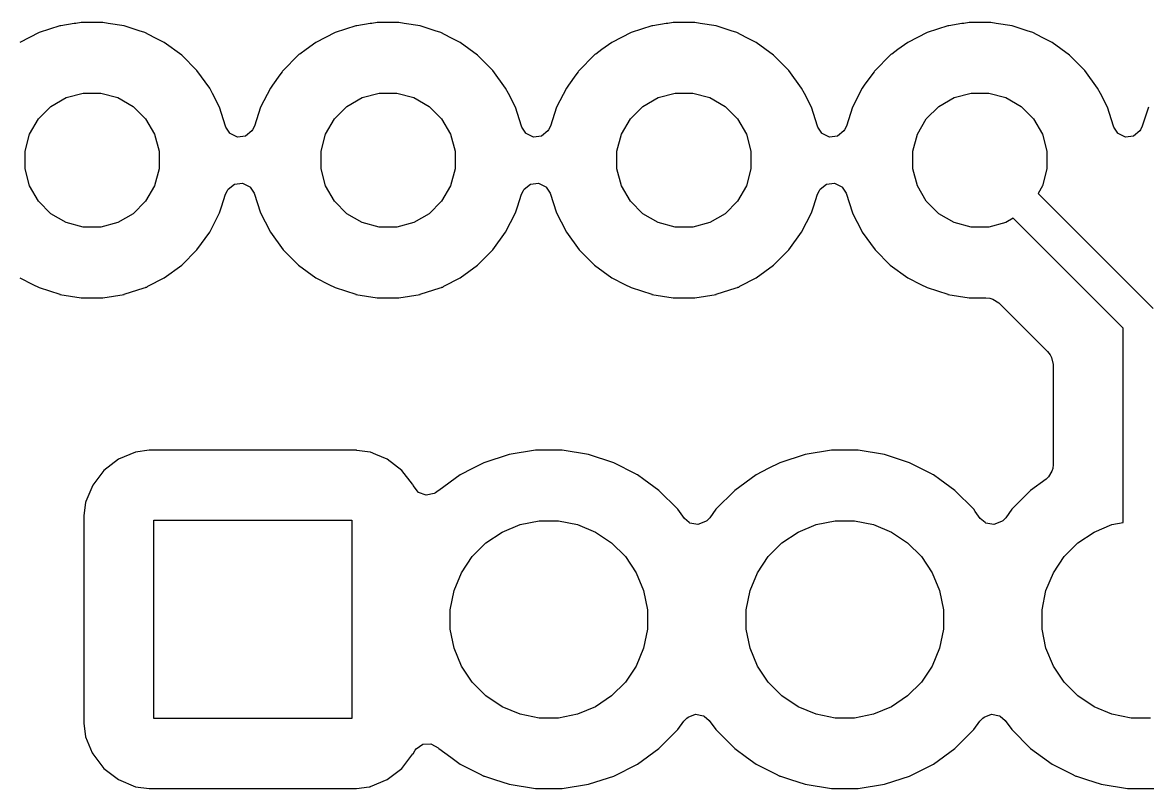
# Model space of a CAD drawing. Header units: inches. Extents: x 1.32 to 5.22, y -7.01 to -1.14.
# Drawn here: x 1.6891 to 2.0692, y -4.3681 to -4.1094 of the extents above; entities that cross this region are included whole.
import ezdxf

# ---------------------------------------------------------------- set-up
doc = ezdxf.new("R2010")
doc.units = ezdxf.units.IN
doc.header["$MEASUREMENT"] = 0
doc.layers.add('B.Cu', color=153, linetype='CONTINUOUS', true_color=0x4d7fc4)

msp = doc.modelspace()

# ---------------------------------------------------------------- linework, layer by layer
at = {"layer": 'B.Cu', "linetype": 'CONTINUOUS'}
for p, q in [((1.70171, -4.11057), (1.69476, -4.11283)), ((1.70209, -4.11051), (1.70171, -4.11057)), ((1.70653, -4.10981), (1.70209, -4.11051)), ((1.70209, -4.11051), (1.70209, -4.11051)), ((1.70209, -4.11051), (1.70209, -4.11051)), ((1.70713, -4.10972), (1.70653, -4.10981)), ((1.70894, -4.10943), (1.70713, -4.10972)), ((1.71626, -4.10943), (1.70894, -4.10943)), ((1.71806, -4.10972), (1.71626, -4.10943)), ((1.71626, -4.10943), (1.71626, -4.10943)), ((1.72348, -4.11057), (1.71806, -4.10972)), ((1.72856, -4.11222), (1.72348, -4.11057)), ((1.73044, -4.11283), (1.72856, -4.11222)), ((1.80171, -4.11057), (1.79476, -4.11283)), ((1.80209, -4.11051), (1.80171, -4.11057)), ((1.80653, -4.10981), (1.80209, -4.11051)), ((1.80209, -4.11051), (1.80209, -4.11051)), ((1.80209, -4.11051), (1.80209, -4.11051)), ((1.80713, -4.10972), (1.80653, -4.10981)), ((1.80894, -4.10943), (1.80713, -4.10972)), ((1.81626, -4.10943), (1.80894, -4.10943)), ((1.81806, -4.10972), (1.81626, -4.10943)), ((1.81626, -4.10943), (1.81626, -4.10943)), ((1.82348, -4.11057), (1.81806, -4.10972)), ((1.82856, -4.11222), (1.82348, -4.11057)), ((1.83044, -4.11283), (1.82856, -4.11222)), ((1.90171, -4.11057), (1.89476, -4.11283)), ((1.90209, -4.11051), (1.90171, -4.11057)), ((1.90653, -4.10981), (1.90209, -4.11051)), ((1.90209, -4.11051), (1.90209, -4.11051)), ((1.90209, -4.11051), (1.90209, -4.11051)), ((1.90713, -4.10972), (1.90653, -4.10981)), ((1.90894, -4.10943), (1.90713, -4.10972)), ((1.91626, -4.10943), (1.90894, -4.10943)), ((1.91806, -4.10972), (1.91626, -4.10943)), ((1.91626, -4.10943), (1.91626, -4.10943)), ((1.92348, -4.11057), (1.91806, -4.10972)), ((1.92856, -4.11222), (1.92348, -4.11057)), ((1.93044, -4.11283), (1.92856, -4.11222)), ((2.00171, -4.11057), (1.99476, -4.11283)), ((2.00209, -4.11051), (2.00171, -4.11057)), ((2.00653, -4.10981), (2.00209, -4.11051)), ((2.00209, -4.11051), (2.00209, -4.11051)), ((2.00209, -4.11051), (2.00209, -4.11051)), ((2.00713, -4.10972), (2.00653, -4.10981)), ((2.00894, -4.10943), (2.00713, -4.10972)), ((2.01626, -4.10943), (2.00894, -4.10943)), ((2.01806, -4.10972), (2.01626, -4.10943)), ((2.01626, -4.10943), (2.01626, -4.10943)), ((2.02348, -4.11057), (2.01806, -4.10972)), ((2.02856, -4.11222), (2.02348, -4.11057)), ((2.03044, -4.11283), (2.02856, -4.11222)), ((1.69476, -4.11283), (1.68824, -4.11616)), ((1.73359, -4.11444), (1.73044, -4.11283)), ((1.73696, -4.11616), (1.73359, -4.11444)), ((1.74288, -4.12046), (1.73696, -4.11616)), ((1.78824, -4.11616), (1.78489, -4.11859)), ((1.79476, -4.11283), (1.78824, -4.11616)), ((1.78824, -4.11616), (1.78824, -4.11616)), ((1.83359, -4.11444), (1.83044, -4.11283)), ((1.83696, -4.11616), (1.83359, -4.11444)), ((1.84288, -4.12046), (1.83696, -4.11616)), ((1.88824, -4.11616), (1.88489, -4.11859)), ((1.89476, -4.11283), (1.88824, -4.11616)), ((1.88824, -4.11616), (1.88824, -4.11616)), ((1.93359, -4.11444), (1.93044, -4.11283)), ((1.93696, -4.11616), (1.93359, -4.11444)), ((1.94288, -4.12046), (1.93696, -4.11616)), ((1.98824, -4.11616), (1.98489, -4.11859)), ((1.99476, -4.11283), (1.98824, -4.11616)), ((1.98824, -4.11616), (1.98824, -4.11616)), ((2.03359, -4.11444), (2.03044, -4.11283)), ((2.03696, -4.11616), (2.03359, -4.11444)), ((2.04288, -4.12046), (2.03696, -4.11616)), ((1.7825, -4.12028), (1.77697, -4.12581)), ((1.78279, -4.12012), (1.7825, -4.12028)), ((1.78489, -4.11859), (1.78279, -4.12012)), ((1.78489, -4.11859), (1.78489, -4.11859)), ((1.8825, -4.12028), (1.87697, -4.12581)), ((1.88279, -4.12012), (1.8825, -4.12028)), ((1.88489, -4.11859), (1.88279, -4.12012)), ((1.88489, -4.11859), (1.88489, -4.11859)), ((1.9825, -4.12028), (1.97697, -4.12581)), ((1.98279, -4.12012), (1.9825, -4.12028)), ((1.98489, -4.11859), (1.98279, -4.12012)), ((1.98489, -4.11859), (1.98489, -4.11859)), ((1.74805, -4.12563), (1.74288, -4.12046)), ((1.84805, -4.12563), (1.84288, -4.12046)), ((1.94805, -4.12563), (1.94288, -4.12046)), ((2.04805, -4.12563), (2.04288, -4.12046)), ((1.75235, -4.13155), (1.74805, -4.12563)), ((1.77606, -4.12713), (1.77353, -4.13061)), ((1.77681, -4.1261), (1.77606, -4.12713)), ((1.77606, -4.12713), (1.77606, -4.12713)), ((1.77697, -4.12581), (1.77681, -4.1261)), ((1.85235, -4.13155), (1.84805, -4.12563)), ((1.87606, -4.12713), (1.87353, -4.13061)), ((1.87681, -4.1261), (1.87606, -4.12713)), ((1.87606, -4.12713), (1.87606, -4.12713)), ((1.87697, -4.12581), (1.87681, -4.1261)), ((1.95235, -4.13155), (1.94805, -4.12563)), ((1.97606, -4.12713), (1.97353, -4.13061)), ((1.97681, -4.1261), (1.97606, -4.12713)), ((1.97606, -4.12713), (1.97606, -4.12713)), ((1.97697, -4.12581), (1.97681, -4.1261)), ((2.05235, -4.13155), (2.04805, -4.12563)), ((1.75329, -4.13339), (1.75235, -4.13155)), ((1.77285, -4.13155), (1.76953, -4.13806)), ((1.77353, -4.13061), (1.77285, -4.13155)), ((1.77285, -4.13155), (1.77285, -4.13155)), ((1.77285, -4.13155), (1.77285, -4.13155)), ((1.85329, -4.13339), (1.85235, -4.13155)), ((1.87285, -4.13155), (1.86953, -4.13806)), ((1.87353, -4.13061), (1.87285, -4.13155)), ((1.87285, -4.13155), (1.87285, -4.13155)), ((1.87285, -4.13155), (1.87285, -4.13155)), ((1.95329, -4.13339), (1.95235, -4.13155)), ((1.97285, -4.13155), (1.96953, -4.13806)), ((1.97353, -4.13061), (1.97285, -4.13155)), ((1.97285, -4.13155), (1.97285, -4.13155)), ((1.97285, -4.13155), (1.97285, -4.13155)), ((2.05329, -4.13339), (2.05235, -4.13155)), ((1.6987, -4.13779), (1.70386, -4.13481)), ((1.70386, -4.13481), (1.70962, -4.13327)), ((1.70962, -4.13327), (1.71558, -4.13327)), ((1.71558, -4.13327), (1.72134, -4.13481)), ((1.72134, -4.13481), (1.7265, -4.13779)), ((1.75567, -4.13806), (1.75329, -4.13339)), ((1.7987, -4.13779), (1.80386, -4.13481)), ((1.80386, -4.13481), (1.80962, -4.13327)), ((1.80962, -4.13327), (1.81558, -4.13327)), ((1.81558, -4.13327), (1.82134, -4.13481)), ((1.82134, -4.13481), (1.8265, -4.13779)), ((1.85567, -4.13806), (1.85329, -4.13339)), ((1.8987, -4.13779), (1.90386, -4.13481)), ((1.90386, -4.13481), (1.90962, -4.13327)), ((1.90962, -4.13327), (1.91558, -4.13327)), ((1.91558, -4.13327), (1.92134, -4.13481)), ((1.92134, -4.13481), (1.9265, -4.13779)), ((1.95567, -4.13806), (1.95329, -4.13339)), ((1.9987, -4.13779), (2.00386, -4.13481)), ((2.00386, -4.13481), (2.00962, -4.13327)), ((2.00962, -4.13327), (2.01558, -4.13327)), ((2.01558, -4.13327), (2.02134, -4.13481)), ((2.02134, -4.13481), (2.0265, -4.13779)), ((2.05567, -4.13806), (2.05329, -4.13339)), ((1.69448, -4.142), (1.6987, -4.13779)), ((1.7265, -4.13779), (1.73071, -4.142)), ((1.75774, -4.14443), (1.75567, -4.13806)), ((1.76953, -4.13806), (1.76746, -4.14443)), ((1.76953, -4.13806), (1.76953, -4.13806)), ((1.79448, -4.142), (1.7987, -4.13779)), ((1.8265, -4.13779), (1.83071, -4.142)), ((1.85774, -4.14443), (1.85567, -4.13806)), ((1.86953, -4.13806), (1.86746, -4.14443)), ((1.86953, -4.13806), (1.86953, -4.13806)), ((1.89448, -4.142), (1.8987, -4.13779)), ((1.9265, -4.13779), (1.93071, -4.142)), ((1.95774, -4.14443), (1.95567, -4.13806)), ((1.96953, -4.13806), (1.96746, -4.14443)), ((1.96953, -4.13806), (1.96953, -4.13806)), ((1.99448, -4.142), (1.9987, -4.13779)), ((2.0265, -4.13779), (2.03071, -4.142)), ((2.05774, -4.14443), (2.05567, -4.13806)), ((2.06953, -4.13806), (2.06746, -4.14443)), ((1.6915, -4.14717), (1.69448, -4.142)), ((1.73071, -4.142), (1.73369, -4.14717)), ((1.7915, -4.14717), (1.79448, -4.142)), ((1.83071, -4.142), (1.83369, -4.14717)), ((1.8915, -4.14717), (1.89448, -4.142)), ((1.93071, -4.142), (1.93369, -4.14717)), ((1.9915, -4.14717), (1.99448, -4.142)), ((2.03071, -4.142), (2.03369, -4.14717)), ((1.75783, -4.14472), (1.75774, -4.14443)), ((1.75917, -4.1468), (1.75783, -4.14472)), ((1.75926, -4.14689), (1.75917, -4.1468)), ((1.76173, -4.1481), (1.75926, -4.14689)), ((1.76659, -4.14605), (1.76446, -4.14779)), ((1.76685, -4.14568), (1.76659, -4.14605)), ((1.76746, -4.14443), (1.76685, -4.14568)), ((1.85783, -4.14472), (1.85774, -4.14443)), ((1.85917, -4.1468), (1.85783, -4.14472)), ((1.85926, -4.14689), (1.85917, -4.1468)), ((1.86173, -4.1481), (1.85926, -4.14689)), ((1.86659, -4.14605), (1.86446, -4.14779)), ((1.86685, -4.14568), (1.86659, -4.14605)), ((1.86746, -4.14443), (1.86685, -4.14568)), ((1.95783, -4.14472), (1.95774, -4.14443)), ((1.95917, -4.1468), (1.95783, -4.14472)), ((1.95926, -4.14689), (1.95917, -4.1468)), ((1.96173, -4.1481), (1.95926, -4.14689)), ((1.96659, -4.14605), (1.96446, -4.14779)), ((1.96685, -4.14568), (1.96659, -4.14605)), ((1.96746, -4.14443), (1.96685, -4.14568)), ((2.05783, -4.14472), (2.05774, -4.14443)), ((2.05917, -4.1468), (2.05783, -4.14472)), ((2.05926, -4.14689), (2.05917, -4.1468)), ((2.06173, -4.1481), (2.05926, -4.14689)), ((2.06659, -4.14605), (2.06446, -4.14779)), ((2.06685, -4.14568), (2.06659, -4.14605)), ((2.06746, -4.14443), (2.06685, -4.14568)), ((1.68996, -4.15292), (1.6915, -4.14717)), ((1.73369, -4.14717), (1.73524, -4.15292)), ((1.76446, -4.14779), (1.76173, -4.1481)), ((1.78996, -4.15292), (1.7915, -4.14717)), ((1.83369, -4.14717), (1.83524, -4.15292)), ((1.86446, -4.14779), (1.86173, -4.1481)), ((1.88996, -4.15292), (1.8915, -4.14717)), ((1.93369, -4.14717), (1.93524, -4.15292)), ((1.96446, -4.14779), (1.96173, -4.1481)), ((1.98996, -4.15292), (1.9915, -4.14717)), ((2.03369, -4.14717), (2.03524, -4.15292)), ((2.06446, -4.14779), (2.06173, -4.1481)), ((1.68996, -4.15889), (1.68996, -4.15292)), ((1.73524, -4.15292), (1.73524, -4.15889)), ((1.78996, -4.15889), (1.78996, -4.15292)), ((1.83524, -4.15292), (1.83524, -4.15889)), ((1.88996, -4.15889), (1.88996, -4.15292)), ((1.93524, -4.15292), (1.93524, -4.15889)), ((1.98996, -4.15889), (1.98996, -4.15292)), ((2.03524, -4.15292), (2.03524, -4.15889)), ((1.6915, -4.16464), (1.68996, -4.15889)), ((1.73524, -4.15889), (1.73369, -4.16464)), ((1.7915, -4.16464), (1.78996, -4.15889)), ((1.83524, -4.15889), (1.83369, -4.16464)), ((1.8915, -4.16464), (1.88996, -4.15889)), ((1.93524, -4.15889), (1.93369, -4.16464)), ((1.9915, -4.16464), (1.98996, -4.15889)), ((2.03524, -4.15889), (2.03369, -4.16464)), ((1.69448, -4.16981), (1.6915, -4.16464)), ((1.73369, -4.16464), (1.73071, -4.16981)), ((1.75835, -4.16613), (1.7586, -4.16576)), ((1.7586, -4.16576), (1.76073, -4.16402)), ((1.76073, -4.16402), (1.76347, -4.16371)), ((1.76347, -4.16371), (1.76593, -4.16492)), ((1.76593, -4.16492), (1.76602, -4.16501)), ((1.76602, -4.16501), (1.76737, -4.16709)), ((1.79448, -4.16981), (1.7915, -4.16464)), ((1.83369, -4.16464), (1.83071, -4.16981)), ((1.85835, -4.16613), (1.8586, -4.16576)), ((1.8586, -4.16576), (1.86073, -4.16402)), ((1.86073, -4.16402), (1.86347, -4.16371)), ((1.86347, -4.16371), (1.86593, -4.16492)), ((1.86593, -4.16492), (1.86602, -4.16501)), ((1.86602, -4.16501), (1.86737, -4.16709)), ((1.89448, -4.16981), (1.8915, -4.16464)), ((1.93369, -4.16464), (1.93071, -4.16981)), ((1.95835, -4.16613), (1.9586, -4.16576)), ((1.9586, -4.16576), (1.96073, -4.16402)), ((1.96073, -4.16402), (1.96347, -4.16371)), ((1.96347, -4.16371), (1.96593, -4.16492)), ((1.96593, -4.16492), (1.96602, -4.16501)), ((1.96602, -4.16501), (1.96737, -4.16709)), ((1.99448, -4.16981), (1.9915, -4.16464)), ((2.03369, -4.16464), (2.03223, -4.16718)), ((1.6987, -4.17402), (1.69448, -4.16981)), ((1.73071, -4.16981), (1.7265, -4.17402)), ((1.75633, -4.1717), (1.75774, -4.16738)), ((1.75774, -4.16738), (1.75835, -4.16613)), ((1.76737, -4.16709), (1.76953, -4.17375)), ((1.7987, -4.17402), (1.79448, -4.16981)), ((1.83071, -4.16981), (1.8265, -4.17402)), ((1.85633, -4.1717), (1.85774, -4.16738)), ((1.85774, -4.16738), (1.85835, -4.16613)), ((1.86737, -4.16709), (1.86953, -4.17375)), ((1.8987, -4.17402), (1.89448, -4.16981)), ((1.93071, -4.16981), (1.9265, -4.17402)), ((1.95633, -4.1717), (1.95774, -4.16738)), ((1.95774, -4.16738), (1.95835, -4.16613)), ((1.96737, -4.16709), (1.96953, -4.17375)), ((1.9987, -4.17402), (1.99448, -4.16981)), ((2.03223, -4.16718), (2.0711, -4.20606)), ((1.75567, -4.17375), (1.75633, -4.1717)), ((1.85567, -4.17375), (1.85633, -4.1717)), ((1.95567, -4.17375), (1.95633, -4.1717)), ((1.70386, -4.177), (1.6987, -4.17402)), ((1.70962, -4.17854), (1.70386, -4.177)), ((1.72134, -4.177), (1.71558, -4.17854)), ((1.7265, -4.17402), (1.72134, -4.177)), ((1.75235, -4.18026), (1.75567, -4.17375)), ((1.76953, -4.17375), (1.76953, -4.17375)), ((1.76953, -4.17375), (1.77105, -4.17674)), ((1.77105, -4.17674), (1.77106, -4.17675)), ((1.77106, -4.17675), (1.77285, -4.18026)), ((1.80386, -4.177), (1.7987, -4.17402)), ((1.80962, -4.17854), (1.80386, -4.177)), ((1.82134, -4.177), (1.81558, -4.17854)), ((1.8265, -4.17402), (1.82134, -4.177)), ((1.85235, -4.18026), (1.85567, -4.17375)), ((1.86953, -4.17375), (1.86953, -4.17375)), ((1.86953, -4.17375), (1.87105, -4.17674)), ((1.87105, -4.17674), (1.87106, -4.17675)), ((1.87106, -4.17675), (1.87285, -4.18026)), ((1.90386, -4.177), (1.8987, -4.17402)), ((1.90962, -4.17854), (1.90386, -4.177)), ((1.92134, -4.177), (1.91558, -4.17854)), ((1.9265, -4.17402), (1.92134, -4.177)), ((1.95235, -4.18026), (1.95567, -4.17375)), ((1.96953, -4.17375), (1.96953, -4.17375)), ((1.96953, -4.17375), (1.97105, -4.17674)), ((1.97105, -4.17674), (1.97106, -4.17675)), ((1.97106, -4.17675), (1.97285, -4.18026)), ((2.00386, -4.177), (1.9987, -4.17402)), ((2.00962, -4.17854), (2.00386, -4.177)), ((2.02134, -4.177), (2.01558, -4.17854)), ((2.02388, -4.17554), (2.02134, -4.177)), ((2.06102, -4.21268), (2.02388, -4.17554)), ((1.71558, -4.17854), (1.70962, -4.17854)), ((1.74805, -4.18618), (1.75235, -4.18026)), ((1.77285, -4.18026), (1.77715, -4.18618)), ((1.81558, -4.17854), (1.80962, -4.17854)), ((1.84805, -4.18618), (1.85235, -4.18026)), ((1.87285, -4.18026), (1.87715, -4.18618)), ((1.91558, -4.17854), (1.90962, -4.17854)), ((1.94805, -4.18618), (1.95235, -4.18026)), ((1.97285, -4.18026), (1.97715, -4.18618)), ((2.01558, -4.17854), (2.00962, -4.17854)), ((1.74288, -4.19136), (1.74805, -4.18618)), ((1.77715, -4.18618), (1.78232, -4.19136)), ((1.84288, -4.19136), (1.84805, -4.18618)), ((1.87715, -4.18618), (1.88232, -4.19136)), ((1.94288, -4.19136), (1.94805, -4.18618)), ((1.97715, -4.18618), (1.98232, -4.19136)), ((1.73696, -4.19566), (1.74288, -4.19136)), ((1.78232, -4.19136), (1.78824, -4.19566)), ((1.83696, -4.19566), (1.84288, -4.19136)), ((1.88232, -4.19136), (1.88824, -4.19566)), ((1.93696, -4.19566), (1.94288, -4.19136)), ((1.98232, -4.19136), (1.98824, -4.19566)), ((1.68824, -4.19566), (1.69264, -4.1979)), ((1.73148, -4.19844), (1.73696, -4.19566)), ((1.78824, -4.19566), (1.79264, -4.1979)), ((1.83148, -4.19844), (1.83696, -4.19566)), ((1.88824, -4.19566), (1.89264, -4.1979)), ((1.93148, -4.19844), (1.93696, -4.19566)), ((1.98824, -4.19566), (1.99264, -4.1979)), ((1.69264, -4.1979), (1.69476, -4.19898)), ((1.69476, -4.19898), (1.7017, -4.20123)), ((1.72349, -4.20123), (1.73026, -4.19904)), ((1.73026, -4.19904), (1.73063, -4.19893)), ((1.73063, -4.19893), (1.7308, -4.19886)), ((1.73063, -4.19893), (1.73063, -4.19893)), ((1.7308, -4.19886), (1.73112, -4.19876)), ((1.73112, -4.19876), (1.73148, -4.19844)), ((1.79264, -4.1979), (1.79476, -4.19898)), ((1.79476, -4.19898), (1.8017, -4.20123)), ((1.82349, -4.20123), (1.83026, -4.19904)), ((1.83026, -4.19904), (1.83063, -4.19893)), ((1.83063, -4.19893), (1.8308, -4.19886)), ((1.83063, -4.19893), (1.83063, -4.19893)), ((1.8308, -4.19886), (1.83112, -4.19876)), ((1.83112, -4.19876), (1.83148, -4.19844)), ((1.89264, -4.1979), (1.89476, -4.19898)), ((1.89476, -4.19898), (1.9017, -4.20123)), ((1.92349, -4.20123), (1.93026, -4.19904)), ((1.93026, -4.19904), (1.93063, -4.19893)), ((1.93063, -4.19893), (1.9308, -4.19886)), ((1.93063, -4.19893), (1.93063, -4.19893)), ((1.9308, -4.19886), (1.93112, -4.19876)), ((1.93112, -4.19876), (1.93148, -4.19844)), ((1.99264, -4.1979), (1.99476, -4.19898)), ((1.99476, -4.19898), (2.0017, -4.20123)), ((1.7017, -4.20123), (1.70171, -4.20124)), ((1.70171, -4.20124), (1.70171, -4.20124)), ((1.70171, -4.20124), (1.70172, -4.20124)), ((1.70172, -4.20124), (1.70172, -4.20124)), ((1.70172, -4.20124), (1.70172, -4.20124)), ((1.70172, -4.20124), (1.70894, -4.20238)), ((1.70894, -4.20238), (1.70894, -4.20238)), ((1.70894, -4.20238), (1.71626, -4.20238)), ((1.71626, -4.20238), (1.72348, -4.20124)), ((1.71626, -4.20238), (1.71626, -4.20238)), ((1.72348, -4.20124), (1.72349, -4.20123)), ((1.72348, -4.20124), (1.72348, -4.20124)), ((1.72348, -4.20124), (1.72348, -4.20124)), ((1.72348, -4.20124), (1.72348, -4.20124)), ((1.72348, -4.20124), (1.72348, -4.20124)), ((1.8017, -4.20123), (1.80171, -4.20124)), ((1.80171, -4.20124), (1.80171, -4.20124)), ((1.80171, -4.20124), (1.80172, -4.20124)), ((1.80172, -4.20124), (1.80172, -4.20124)), ((1.80172, -4.20124), (1.80172, -4.20124)), ((1.80172, -4.20124), (1.80894, -4.20238)), ((1.80894, -4.20238), (1.80894, -4.20238)), ((1.80894, -4.20238), (1.81626, -4.20238)), ((1.81626, -4.20238), (1.82348, -4.20124)), ((1.81626, -4.20238), (1.81626, -4.20238)), ((1.82348, -4.20124), (1.82349, -4.20123)), ((1.82348, -4.20124), (1.82348, -4.20124)), ((1.82348, -4.20124), (1.82348, -4.20124)), ((1.82348, -4.20124), (1.82348, -4.20124)), ((1.82348, -4.20124), (1.82348, -4.20124)), ((1.9017, -4.20123), (1.90171, -4.20124)), ((1.90171, -4.20124), (1.90171, -4.20124)), ((1.90171, -4.20124), (1.90172, -4.20124)), ((1.90172, -4.20124), (1.90172, -4.20124)), ((1.90172, -4.20124), (1.90172, -4.20124)), ((1.90172, -4.20124), (1.90894, -4.20238)), ((1.90894, -4.20238), (1.90894, -4.20238)), ((1.90894, -4.20238), (1.91626, -4.20238)), ((1.91626, -4.20238), (1.92348, -4.20124)), ((1.91626, -4.20238), (1.91626, -4.20238)), ((1.92348, -4.20124), (1.92349, -4.20123)), ((1.92348, -4.20124), (1.92348, -4.20124)), ((1.92348, -4.20124), (1.92348, -4.20124)), ((1.92348, -4.20124), (1.92348, -4.20124)), ((1.92348, -4.20124), (1.92348, -4.20124)), ((2.0017, -4.20123), (2.00171, -4.20124)), ((2.00171, -4.20124), (2.00171, -4.20124)), ((2.00171, -4.20124), (2.00172, -4.20124)), ((2.00172, -4.20124), (2.00172, -4.20124)), ((2.00172, -4.20124), (2.00172, -4.20124)), ((2.00172, -4.20124), (2.00894, -4.20238)), ((2.00894, -4.20238), (2.00894, -4.20238)), ((2.00894, -4.20238), (2.01456, -4.20238)), ((2.01456, -4.20238), (2.01594, -4.20258)), ((2.01594, -4.20258), (2.01693, -4.20287)), ((2.01693, -4.20287), (2.01901, -4.2041)), ((2.01901, -4.2041), (2.03546, -4.22055)), ((2.06102, -4.27824), (2.06102, -4.21268)), ((2.03546, -4.22055), (2.03629, -4.22166)), ((2.03629, -4.22166), (2.03678, -4.22257)), ((2.03678, -4.22257), (2.03738, -4.22491)), ((2.03738, -4.22491), (2.03738, -4.25871)), ((1.72154, -4.25691), (1.7166, -4.2607)), ((1.72729, -4.25453), (1.72154, -4.25691)), ((1.73191, -4.25392), (1.72729, -4.25453)), ((1.72729, -4.25453), (1.72729, -4.25453)), ((1.72729, -4.25453), (1.72729, -4.25453)), ((1.80194, -4.25392), (1.73191, -4.25392)), ((1.73191, -4.25392), (1.73191, -4.25392)), ((1.80195, -4.25392), (1.80194, -4.25392)), ((1.80194, -4.25392), (1.80194, -4.25392)), ((1.80194, -4.25392), (1.80194, -4.25392)), ((1.80202, -4.25393), (1.80195, -4.25392)), ((1.80657, -4.25453), (1.80202, -4.25393)), ((1.80661, -4.25454), (1.80657, -4.25453)), ((1.80673, -4.25459), (1.80661, -4.25454)), ((1.80849, -4.25532), (1.80673, -4.25459)), ((1.81232, -4.25691), (1.80849, -4.25532)), ((1.80849, -4.25532), (1.80849, -4.25532)), ((1.81726, -4.2607), (1.81232, -4.25691)), ((1.81232, -4.25691), (1.81232, -4.25691)), ((1.85356, -4.25532), (1.84501, -4.2581)), ((1.86243, -4.25392), (1.85356, -4.25532)), ((1.85356, -4.25532), (1.85356, -4.25532)), ((1.85356, -4.25532), (1.85356, -4.25532)), ((1.87142, -4.25392), (1.86243, -4.25392)), ((1.86243, -4.25392), (1.86243, -4.25392)), ((1.86243, -4.25392), (1.86243, -4.25392)), ((1.8803, -4.25532), (1.87142, -4.25392)), ((1.87142, -4.25392), (1.87142, -4.25392)), ((1.87142, -4.25392), (1.87142, -4.25392)), ((1.88885, -4.2581), (1.8803, -4.25532)), ((1.8803, -4.25532), (1.8803, -4.25532)), ((1.95356, -4.25532), (1.94501, -4.2581)), ((1.96243, -4.25392), (1.95356, -4.25532)), ((1.95356, -4.25532), (1.95356, -4.25532)), ((1.95356, -4.25532), (1.95356, -4.25532)), ((1.97142, -4.25392), (1.96243, -4.25392)), ((1.96243, -4.25392), (1.96243, -4.25392)), ((1.96243, -4.25392), (1.96243, -4.25392)), ((1.9803, -4.25532), (1.97142, -4.25392)), ((1.97142, -4.25392), (1.97142, -4.25392)), ((1.97142, -4.25392), (1.97142, -4.25392)), ((1.98885, -4.2581), (1.9803, -4.25532)), ((1.9803, -4.25532), (1.9803, -4.25532)), ((1.7166, -4.2607), (1.71281, -4.26564)), ((1.82085, -4.26538), (1.81726, -4.2607)), ((1.81726, -4.2607), (1.81726, -4.2607)), ((1.8411, -4.26009), (1.837, -4.26218)), ((1.84501, -4.2581), (1.8411, -4.26009)), ((1.89648, -4.26199), (1.88885, -4.2581)), ((1.9411, -4.26009), (1.937, -4.26218)), ((1.94501, -4.2581), (1.9411, -4.26009)), ((1.99648, -4.26199), (1.98885, -4.2581)), ((2.03694, -4.26093), (2.0358, -4.26291)), ((2.03718, -4.26009), (2.03694, -4.26093)), ((2.03738, -4.25871), (2.03718, -4.26009)), ((1.837, -4.26218), (1.82973, -4.26747)), ((1.837, -4.26218), (1.837, -4.26218)), ((1.837, -4.26218), (1.837, -4.26218)), ((1.89661, -4.26206), (1.89648, -4.26199)), ((1.89686, -4.26218), (1.89661, -4.26206)), ((1.89906, -4.26378), (1.89686, -4.26218)), ((1.90413, -4.26747), (1.89906, -4.26378)), ((1.937, -4.26218), (1.92973, -4.26747)), ((1.937, -4.26218), (1.937, -4.26218)), ((1.937, -4.26218), (1.937, -4.26218)), ((1.99661, -4.26206), (1.99648, -4.26199)), ((1.99686, -4.26218), (1.99661, -4.26206)), ((1.99906, -4.26378), (1.99686, -4.26218)), ((2.00413, -4.26747), (1.99906, -4.26378)), ((2.035, -4.26363), (2.02973, -4.26747)), ((2.03568, -4.26304), (2.035, -4.26363)), ((2.0358, -4.26291), (2.03568, -4.26304)), ((1.71281, -4.26564), (1.7105, -4.27123)), ((1.82096, -4.2655), (1.82085, -4.26538)), ((1.82105, -4.26563), (1.82096, -4.2655)), ((1.82096, -4.2655), (1.82096, -4.2655)), ((1.82111, -4.26578), (1.82105, -4.26563)), ((1.82118, -4.26596), (1.82111, -4.26578)), ((1.82276, -4.268), (1.82118, -4.26596)), ((1.82293, -4.26812), (1.82276, -4.268)), ((1.82551, -4.26909), (1.82293, -4.26812)), ((1.82293, -4.26812), (1.82293, -4.26812)), ((1.82819, -4.2685), (1.82551, -4.26909)), ((1.82867, -4.26824), (1.82819, -4.2685)), ((1.82957, -4.26757), (1.82867, -4.26824)), ((1.82958, -4.26759), (1.82957, -4.26757)), ((1.82973, -4.26747), (1.82958, -4.26759)), ((1.82973, -4.26747), (1.82973, -4.26747)), ((1.82973, -4.26747), (1.82973, -4.26747)), ((1.91049, -4.27382), (1.90413, -4.26747)), ((1.92973, -4.26747), (1.92337, -4.27382)), ((1.92973, -4.26747), (1.92973, -4.26747)), ((1.92973, -4.26747), (1.92973, -4.26747)), ((2.01049, -4.27382), (2.00413, -4.26747)), ((2.02973, -4.26747), (2.02337, -4.27382)), ((2.02973, -4.26747), (2.02973, -4.26747)), ((1.71043, -4.27139), (1.70982, -4.27601)), ((1.71045, -4.27134), (1.71043, -4.27139)), ((1.7105, -4.27123), (1.71045, -4.27134)), ((1.70982, -4.27601), (1.70982, -4.27601)), ((1.70982, -4.27601), (1.70982, -4.34604)), ((1.91103, -4.27456), (1.91049, -4.27382)), ((1.91272, -4.27689), (1.91103, -4.27456)), ((1.92337, -4.27382), (1.92129, -4.27668)), ((1.92337, -4.27382), (1.92337, -4.27382)), ((2.01103, -4.27456), (2.01049, -4.27382)), ((2.01272, -4.27689), (2.01103, -4.27456)), ((2.02337, -4.27382), (2.02129, -4.27668)), ((2.02337, -4.27382), (2.02337, -4.27382)), ((1.73346, -4.34449), (1.73346, -4.27756)), ((1.73346, -4.27756), (1.80039, -4.27756)), ((1.80039, -4.27756), (1.80039, -4.34449)), ((1.85115, -4.28151), (1.85721, -4.279)), ((1.85721, -4.279), (1.86365, -4.27772)), ((1.86365, -4.27772), (1.87021, -4.27772)), ((1.87021, -4.27772), (1.87664, -4.279)), ((1.87664, -4.279), (1.8827, -4.28151)), ((1.91439, -4.27834), (1.91272, -4.27689)), ((1.91463, -4.27847), (1.91439, -4.27834)), ((1.91733, -4.27901), (1.91463, -4.27847)), ((1.91989, -4.27801), (1.91733, -4.27901)), ((1.92032, -4.27768), (1.91989, -4.27801)), ((1.92129, -4.27668), (1.92032, -4.27768)), ((1.95115, -4.28151), (1.95721, -4.279)), ((1.95721, -4.279), (1.96365, -4.27772)), ((1.96365, -4.27772), (1.97021, -4.27772)), ((1.97021, -4.27772), (1.97664, -4.279)), ((1.97664, -4.279), (1.9827, -4.28151)), ((2.01439, -4.27834), (2.01272, -4.27689)), ((2.01463, -4.27847), (2.01439, -4.27834)), ((2.01733, -4.27901), (2.01463, -4.27847)), ((2.01989, -4.27801), (2.01733, -4.27901)), ((2.02032, -4.27768), (2.01989, -4.27801)), ((2.02129, -4.27668), (2.02032, -4.27768)), ((2.05115, -4.28151), (2.05721, -4.279)), ((2.05721, -4.279), (2.06102, -4.27824)), ((1.8457, -4.28516), (1.85115, -4.28151)), ((1.8827, -4.28151), (1.88816, -4.28516)), ((1.9457, -4.28516), (1.95115, -4.28151)), ((1.9827, -4.28151), (1.98816, -4.28516)), ((2.0457, -4.28516), (2.05115, -4.28151)), ((1.84106, -4.28979), (1.8457, -4.28516)), ((1.88816, -4.28516), (1.8928, -4.28979)), ((1.94106, -4.28979), (1.9457, -4.28516)), ((1.98816, -4.28516), (1.9928, -4.28979)), ((2.04106, -4.28979), (2.0457, -4.28516)), ((1.83742, -4.29525), (1.84106, -4.28979)), ((1.8928, -4.28979), (1.89644, -4.29525)), ((1.93742, -4.29525), (1.94106, -4.28979)), ((1.9928, -4.28979), (1.99644, -4.29525)), ((2.03742, -4.29525), (2.04106, -4.28979)), ((1.83491, -4.30131), (1.83742, -4.29525)), ((1.89644, -4.29525), (1.89895, -4.30131)), ((1.93491, -4.30131), (1.93742, -4.29525)), ((1.99644, -4.29525), (1.99895, -4.30131)), ((2.03491, -4.30131), (2.03742, -4.29525)), ((1.83363, -4.30774), (1.83491, -4.30131)), ((1.89895, -4.30131), (1.90023, -4.30774)), ((1.93363, -4.30774), (1.93491, -4.30131)), ((1.99895, -4.30131), (2.00023, -4.30774)), ((2.03363, -4.30774), (2.03491, -4.30131)), ((1.83363, -4.3143), (1.83363, -4.30774)), ((1.90023, -4.30774), (1.90023, -4.3143)), ((1.93363, -4.3143), (1.93363, -4.30774)), ((2.00023, -4.30774), (2.00023, -4.3143)), ((2.03363, -4.3143), (2.03363, -4.30774)), ((1.83491, -4.32074), (1.83363, -4.3143)), ((1.90023, -4.3143), (1.89895, -4.32074)), ((1.93491, -4.32074), (1.93363, -4.3143)), ((2.00023, -4.3143), (1.99895, -4.32074)), ((2.03491, -4.32074), (2.03363, -4.3143)), ((1.83742, -4.3268), (1.83491, -4.32074)), ((1.89895, -4.32074), (1.89644, -4.3268)), ((1.93742, -4.3268), (1.93491, -4.32074)), ((1.99895, -4.32074), (1.99644, -4.3268)), ((2.03742, -4.3268), (2.03491, -4.32074)), ((1.84106, -4.33225), (1.83742, -4.3268)), ((1.89644, -4.3268), (1.8928, -4.33225)), ((1.94106, -4.33225), (1.93742, -4.3268)), ((1.99644, -4.3268), (1.9928, -4.33225)), ((2.04106, -4.33225), (2.03742, -4.3268)), ((1.8457, -4.33689), (1.84106, -4.33225)), ((1.8928, -4.33225), (1.88816, -4.33689)), ((1.9457, -4.33689), (1.94106, -4.33225)), ((1.9928, -4.33225), (1.98816, -4.33689)), ((2.0457, -4.33689), (2.04106, -4.33225)), ((1.85115, -4.34054), (1.8457, -4.33689)), ((1.88816, -4.33689), (1.8827, -4.34054)), ((1.95115, -4.34054), (1.9457, -4.33689)), ((1.98816, -4.33689), (1.9827, -4.34054)), ((2.05115, -4.34054), (2.0457, -4.33689)), ((1.85721, -4.34305), (1.85115, -4.34054)), ((1.8827, -4.34054), (1.87664, -4.34305)), ((1.95721, -4.34305), (1.95115, -4.34054)), ((1.9827, -4.34054), (1.97664, -4.34305)), ((2.05721, -4.34305), (2.05115, -4.34054)), ((1.80039, -4.34449), (1.73346, -4.34449)), ((1.86365, -4.34433), (1.85721, -4.34305)), ((1.87021, -4.34433), (1.86365, -4.34433)), ((1.87664, -4.34305), (1.87021, -4.34433)), ((1.91257, -4.34536), (1.91354, -4.34437)), ((1.91354, -4.34437), (1.91397, -4.34403)), ((1.91397, -4.34403), (1.91653, -4.34304)), ((1.91653, -4.34304), (1.91923, -4.34358)), ((1.91923, -4.34358), (1.91938, -4.34366)), ((1.91938, -4.34366), (1.91947, -4.34371)), ((1.91947, -4.34371), (1.92114, -4.34516)), ((1.96365, -4.34433), (1.95721, -4.34305)), ((1.97021, -4.34433), (1.96365, -4.34433)), ((1.97664, -4.34305), (1.97021, -4.34433)), ((2.01257, -4.34536), (2.01354, -4.34437)), ((2.01354, -4.34437), (2.01397, -4.34403)), ((2.01397, -4.34403), (2.01653, -4.34304)), ((2.01653, -4.34304), (2.01923, -4.34358)), ((2.01923, -4.34358), (2.01938, -4.34366)), ((2.01938, -4.34366), (2.01947, -4.34371)), ((2.01947, -4.34371), (2.02114, -4.34516)), ((2.06365, -4.34433), (2.05721, -4.34305)), ((2.07021, -4.34433), (2.06365, -4.34433)), ((1.70982, -4.34604), (1.71043, -4.35066)), ((1.90413, -4.35458), (1.91049, -4.34823)), ((1.91049, -4.34823), (1.91257, -4.34536)), ((1.92114, -4.34516), (1.92337, -4.34823)), ((1.92337, -4.34823), (1.92973, -4.35458)), ((2.00413, -4.35458), (2.01049, -4.34823)), ((2.01049, -4.34823), (2.01257, -4.34536)), ((2.02114, -4.34516), (2.02337, -4.34823)), ((2.02337, -4.34823), (2.02973, -4.35458)), ((1.71043, -4.35066), (1.71043, -4.35066)), ((1.71043, -4.35066), (1.71043, -4.35066)), ((1.71043, -4.35066), (1.71268, -4.3561)), ((1.82106, -4.35638), (1.82177, -4.35518)), ((1.82177, -4.35518), (1.8218, -4.35515)), ((1.8218, -4.35515), (1.82211, -4.35476)), ((1.82211, -4.35476), (1.82437, -4.35319)), ((1.82437, -4.35319), (1.82712, -4.35309)), ((1.82712, -4.35309), (1.82732, -4.35314)), ((1.82732, -4.35314), (1.82956, -4.35442)), ((1.82956, -4.35442), (1.82973, -4.35458)), ((1.82973, -4.35458), (1.83377, -4.35752)), ((1.89686, -4.35987), (1.90413, -4.35458)), ((1.92973, -4.35458), (1.93377, -4.35752)), ((1.99686, -4.35987), (2.00413, -4.35458)), ((2.02973, -4.35458), (2.03377, -4.35752)), ((1.71268, -4.3561), (1.71281, -4.35641)), ((1.71281, -4.35641), (1.7166, -4.36135)), ((1.81726, -4.36135), (1.82104, -4.35641)), ((1.82104, -4.35641), (1.82106, -4.35638)), ((1.83377, -4.35752), (1.837, -4.35987)), ((1.837, -4.35987), (1.84078, -4.36179)), ((1.88885, -4.36395), (1.89686, -4.35987)), ((1.93377, -4.35752), (1.937, -4.35987)), ((1.937, -4.35987), (1.94078, -4.36179)), ((1.98885, -4.36395), (1.99686, -4.35987)), ((2.03377, -4.35752), (2.037, -4.35987)), ((2.037, -4.35987), (2.04078, -4.36179)), ((1.7166, -4.36135), (1.72154, -4.36514)), ((1.81232, -4.36514), (1.81726, -4.36135)), ((1.84078, -4.36179), (1.84078, -4.36179)), ((1.84078, -4.36179), (1.84375, -4.36331)), ((1.84375, -4.36331), (1.84475, -4.36382)), ((1.94078, -4.36179), (1.94078, -4.36179)), ((1.94078, -4.36179), (1.94375, -4.36331)), ((1.94375, -4.36331), (1.94475, -4.36382)), ((2.04078, -4.36179), (2.04078, -4.36179)), ((2.04078, -4.36179), (2.04375, -4.36331)), ((2.04375, -4.36331), (2.04475, -4.36382)), ((1.72154, -4.36514), (1.72729, -4.36752)), ((1.80657, -4.36753), (1.80672, -4.36746)), ((1.80672, -4.36746), (1.81232, -4.36514)), ((1.84475, -4.36382), (1.84482, -4.36385)), ((1.84482, -4.36385), (1.84496, -4.36392)), ((1.84496, -4.36392), (1.84504, -4.36396)), ((1.84504, -4.36396), (1.84519, -4.36401)), ((1.84519, -4.36401), (1.84689, -4.36456)), ((1.84689, -4.36456), (1.84689, -4.36456)), ((1.84689, -4.36456), (1.84689, -4.36456)), ((1.84689, -4.36456), (1.8486, -4.36511)), ((1.8486, -4.36511), (1.85356, -4.36672)), ((1.85356, -4.36672), (1.86243, -4.36813)), ((1.87142, -4.36813), (1.8803, -4.36672)), ((1.8803, -4.36672), (1.88071, -4.36659)), ((1.88071, -4.36659), (1.88885, -4.36395)), ((1.94475, -4.36382), (1.94482, -4.36385)), ((1.94482, -4.36385), (1.94496, -4.36392)), ((1.94496, -4.36392), (1.94504, -4.36396)), ((1.94504, -4.36396), (1.94519, -4.36401)), ((1.94519, -4.36401), (1.94689, -4.36456)), ((1.94689, -4.36456), (1.94689, -4.36456)), ((1.94689, -4.36456), (1.94689, -4.36456)), ((1.94689, -4.36456), (1.9486, -4.36511)), ((1.9486, -4.36511), (1.95356, -4.36672)), ((1.95356, -4.36672), (1.96243, -4.36813)), ((1.97142, -4.36813), (1.9803, -4.36672)), ((1.9803, -4.36672), (1.98071, -4.36659)), ((1.98071, -4.36659), (1.98885, -4.36395)), ((2.04475, -4.36382), (2.04482, -4.36385)), ((2.04482, -4.36385), (2.04496, -4.36392)), ((2.04496, -4.36392), (2.04504, -4.36396)), ((2.04504, -4.36396), (2.04519, -4.36401)), ((2.04519, -4.36401), (2.04689, -4.36456)), ((2.04689, -4.36456), (2.04689, -4.36456)), ((2.04689, -4.36456), (2.04689, -4.36456)), ((2.04689, -4.36456), (2.0486, -4.36511)), ((2.0486, -4.36511), (2.05356, -4.36672)), ((2.05356, -4.36672), (2.06243, -4.36813)), ((1.72729, -4.36752), (1.73191, -4.36813)), ((1.73191, -4.36813), (1.80194, -4.36813)), ((1.80194, -4.36813), (1.80625, -4.36756)), ((1.80194, -4.36813), (1.80194, -4.36813)), ((1.80194, -4.36813), (1.80194, -4.36813)), ((1.80625, -4.36756), (1.80641, -4.36755)), ((1.80641, -4.36755), (1.80657, -4.36753)), ((1.86243, -4.36813), (1.86243, -4.36813)), ((1.86243, -4.36813), (1.87142, -4.36813)), ((1.87142, -4.36813), (1.87142, -4.36813)), ((1.96243, -4.36813), (1.96243, -4.36813)), ((1.96243, -4.36813), (1.97142, -4.36813)), ((1.97142, -4.36813), (1.97142, -4.36813)), ((2.06243, -4.36813), (2.06243, -4.36813)), ((2.06243, -4.36813), (2.07142, -4.36813))]:
    msp.add_line(p, q, dxfattribs=at)

doc.saveas('drawing.dxf')
